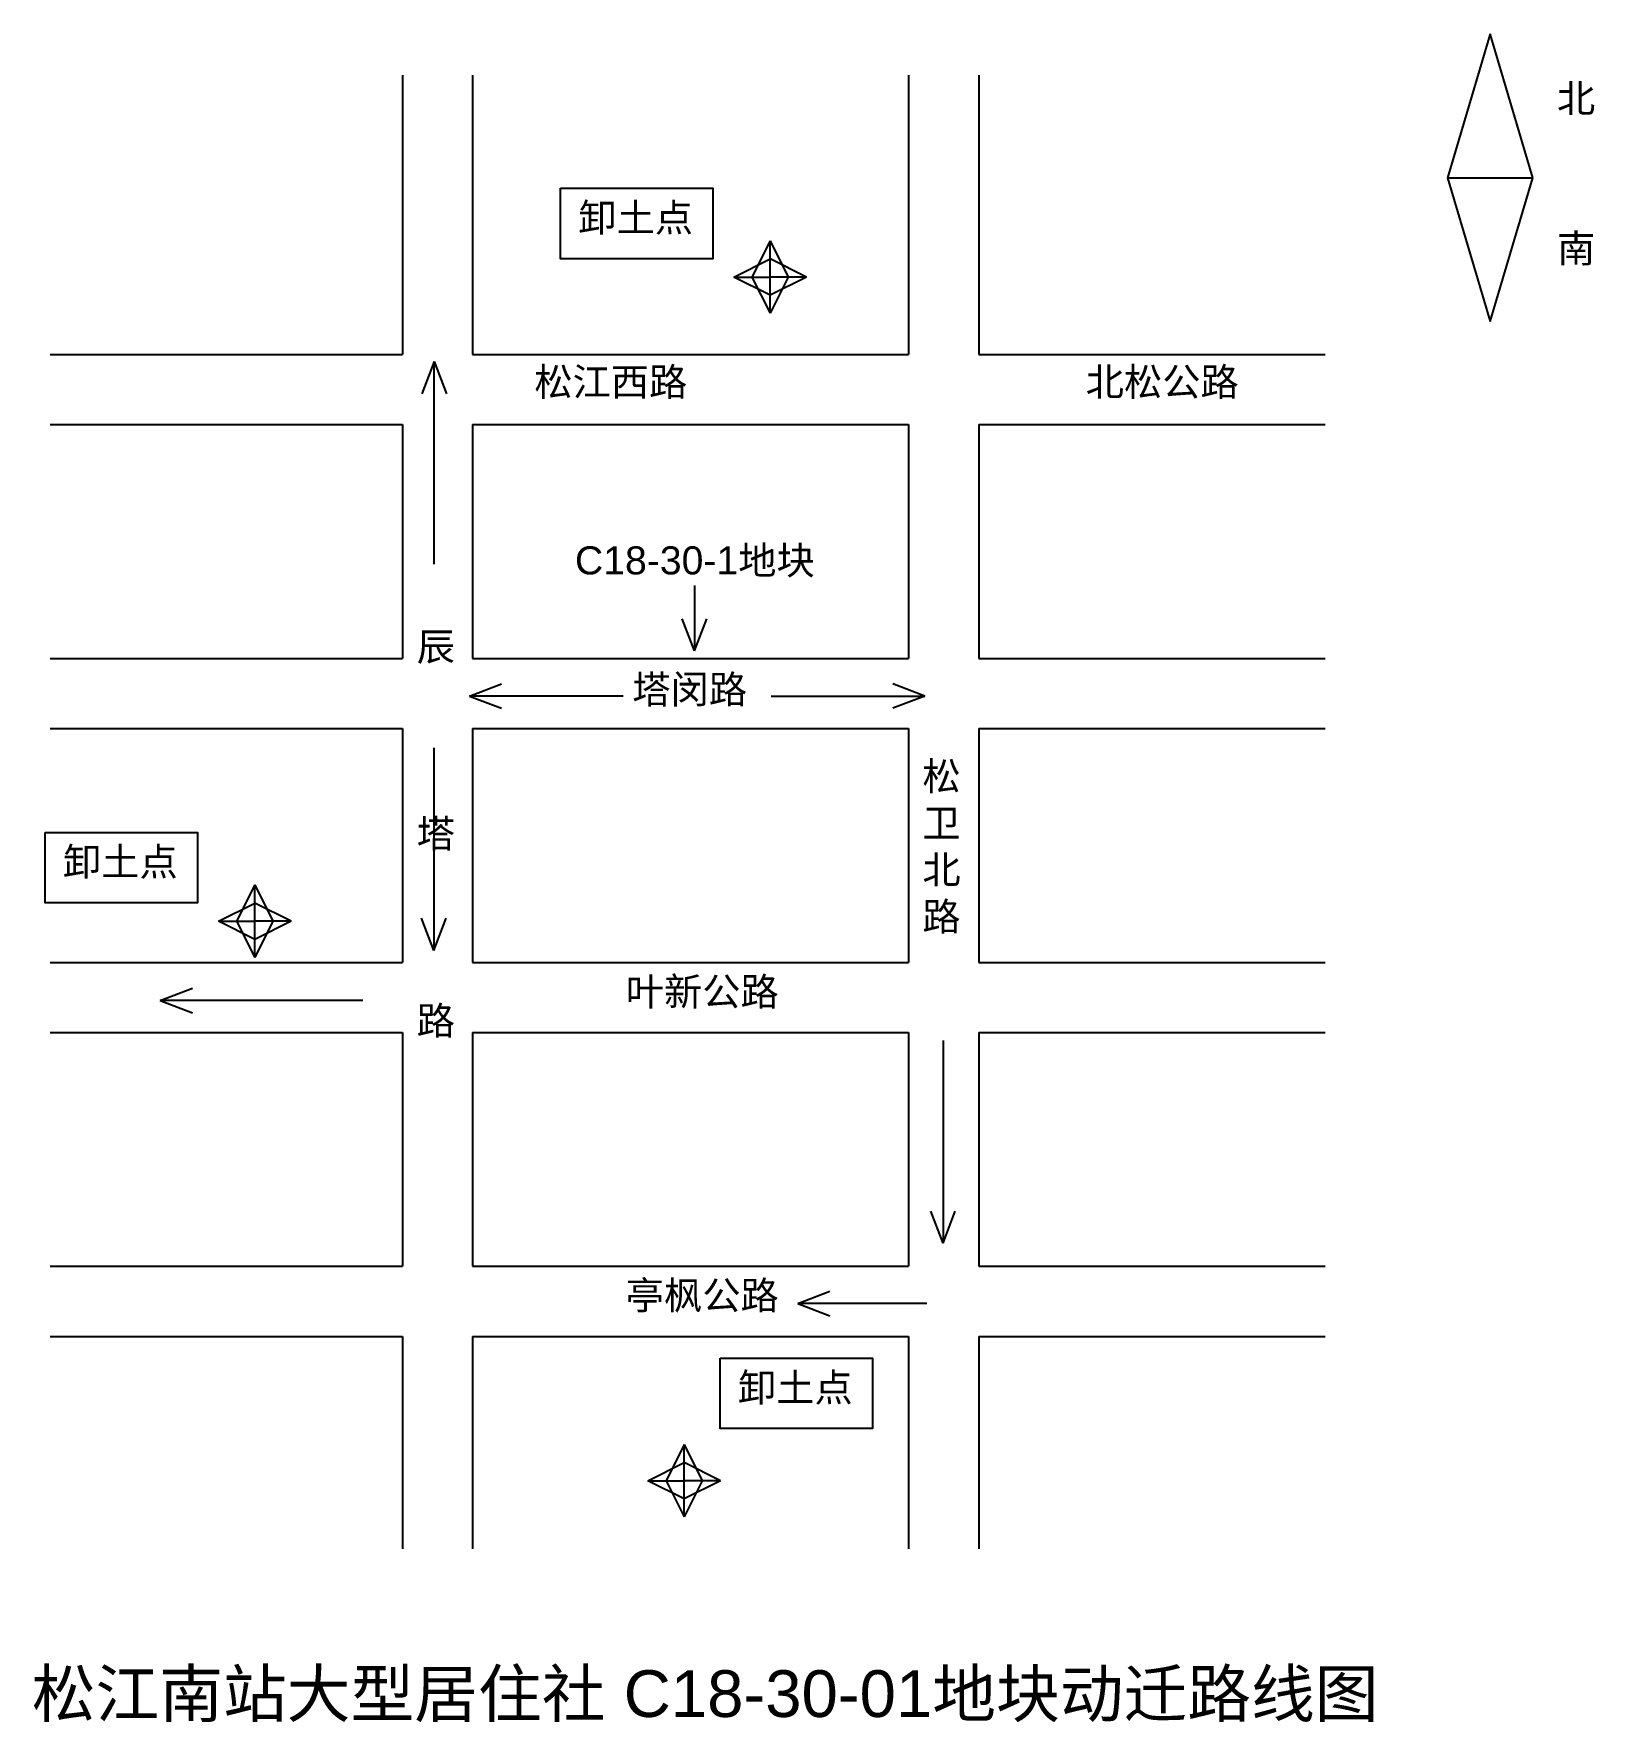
# Model space of a CAD drawing. Header units: millimetres. Extents: x 3632 to 6970, y -706 to 2905.
import ezdxf

# ---------------------------------------------------------------- set-up
doc = ezdxf.new("R2010")
doc.units = ezdxf.units.MM
doc.styles.get("Standard").update_dxf_attribs({"font": 'arial.ttf', "height": 60})

# ---------------------------------------------------------------- blocks, each defined once
blk = doc.blocks.new('1')
at = {"color": 1}
for p, q in [((5576.9, 2165.4), (5576.9, 1732)), ((5576.9, 1732), (5550.7, 1800.7)), ((5576.9, 1732), (5603.1, 1800.7))]:
    blk.add_line(p, q, dxfattribs=at)
blk = doc.blocks.new('2')
for p, q in [((4932.8, -235.1), (4884.3, -332)), ((4932.8, -332), (4932.8, -235.1)), ((4932.8, -235.1), (4981.3, -332)), ((4835.9, -332), (4932.8, -283.5)), ((5029.8, -332), (4932.8, -283.5)), ((4835.9, -332), (4932.8, -332)), ((4932.8, -380.5), (4835.9, -332)), ((4884.3, -332), (4932.8, -428.9)), ((4932.8, -428.9), (4932.8, -332)), ((5029.8, -332), (4932.8, -332)), ((4981.3, -332), (4932.8, -428.9)), ((5029.8, -332), (4932.8, -380.5))]:
    blk.add_line(p, q)
blk = doc.blocks.new('3')
at = {"color": 1}
for p, q in [((4563.9, 1488.5), (4632.5, 1514.8)), ((4892.8, 1488.5), (4563.9, 1488.5)), ((4563.9, 1488.5), (4632.5, 1462.3))]:
    blk.add_line(p, q, dxfattribs=at)

msp = doc.modelspace()

# ---------------------------------------------------------------- linework, layer by layer
for p, q in [((6747.4, 2905), (6655.9, 2597.2)), ((6838.8, 2597.2), (6747.4, 2905)), ((4420.4, 2816.4), (4420.4, 2219)), ((4570.4, 2816.4), (4570.4, 2219)), ((5503.3, 2816.4), (5503.3, 2219)), ((5653.3, 2816.4), (5653.3, 2219)), ((6655.9, 2597.2), (6747.4, 2289.5)), ((6655.9, 2597.2), (6838.8, 2597.2)), ((6747.4, 2289.5), (6838.8, 2597.2)), ((3666.5, 2219), (4420.4, 2219)), ((4570.4, 2219), (5503.3, 2219)), ((5653.3, 2219), (6394.4, 2219)), ((3666.5, 2069), (4420.4, 2069)), ((4420.4, 2069), (4420.4, 1569)), ((4570.4, 2069), (4570.4, 1569)), ((4570.4, 2069), (5503.3, 2069)), ((5503.3, 2069), (5503.3, 1569)), ((5653.3, 2069), (5653.3, 1569)), ((5653.3, 2069), (6394.4, 2069)), ((3666.5, 1569), (4420.4, 1569)), ((4570.4, 1569), (5503.3, 1569)), ((5653.3, 1569), (6394.4, 1569)), ((3666.5, 1419), (4420.4, 1419)), ((4420.4, 1419), (4420.4, 919)), ((4570.4, 1419), (4570.4, 919)), ((4570.4, 1419), (5503.3, 1419)), ((5503.3, 1419), (5503.3, 919)), ((5653.3, 1419), (5653.3, 919)), ((5653.3, 1419), (6394.4, 1419)), ((3666.5, 919), (4420.4, 919)), ((4570.4, 919), (5503.3, 919)), ((5653.3, 919), (6394.4, 919)), ((3666.5, 769), (4420.4, 769)), ((4420.4, 769), (4420.4, 269)), ((4570.4, 769), (4570.4, 269)), ((4570.4, 769), (5503.3, 769)), ((5503.3, 769), (5503.3, 269)), ((5653.3, 769), (5653.3, 269)), ((5653.3, 769), (6394.4, 769)), ((3666.5, 269), (4420.4, 269)), ((4570.4, 269), (5503.3, 269)), ((5653.3, 269), (6394.4, 269)), ((3666.5, 119), (4420.4, 119)), ((4420.4, 119), (4420.4, -335)), ((4570.4, 119), (4570.4, -335)), ((4570.4, 119), (5503.3, 119)), ((5503.3, 119), (5503.3, -335)), ((5653.3, 119), (5653.3, -335)), ((5653.3, 119), (6394.4, 119))]:
    msp.add_line(p, q)
at = {"color": 1}
for p, q in [((5045.4, 1724.7), (5045.4, 1584.9)), ((5045.4, 1584.9), (5019.1, 1653.6)), ((5045.4, 1584.9), (5071.6, 1653.6)), ((5576.9, 751.6), (5576.9, 318.3)), ((5576.9, 318.3), (5550.7, 386.9)), ((5576.9, 318.3), (5603.1, 386.9)), ((5266, 189.2), (5334.6, 215.5)), ((5542.5, 189.2), (5266, 189.2)), ((5266, 189.2), (5334.6, 163))]:
    msp.add_line(p, q, dxfattribs=at)
for points in [[(4758.2, 2574.6), (5084.3, 2574.6), (5084.3, 2423.8), (4758.2, 2423.8)], [(3655.8, 1196.9), (3981.8, 1196.9), (3981.8, 1046.1), (3655.8, 1046.1)], [(5099.8, 72.5), (5425.8, 72.5), (5425.8, -78.3), (5099.8, -78.3)]]:
    msp.add_lwpolyline(points, close=True)

# ---------------------------------------------------------------- block references
at = {"xscale": 0.8, "yscale": 0.8, "zscale": 0.8}
for p in [(1260.7, 2650.2), (158.3, 1272.5), (1076.8, 75.9)]:
    msp.add_blockref('2', p, dxfattribs=at)
at = {"xscale": -1, "rotation": 180}
msp.add_blockref('1', (-1088.6, 3935.9), dxfattribs=at)
for name, p in [('3', (0, 0)), ('1', (-1089.3, -787.5))]:
    msp.add_blockref(name, p)
at = {"xscale": -1}
msp.add_blockref('3', (10101.8, 0), dxfattribs=at)
at = {"rotation": 270}
msp.add_blockref('1', (2170.4, 6414.2), dxfattribs=at)

# ---------------------------------------------------------------- texts
at = {"attachment_point": 1}
for s, width, gutter_width, insert, char_height in [('{\\fSimSun|b0|i0|c134|p2;北}', 102.609, 300, (6890.2, 2796.7), 60), ('{\\fSimSun|b0|i0|c134|p2;卸土点}', 276.627, 300, (4796.6, 2541.7), 60), ('{\\fSimSun|b0|i0|c134|p2;南}', 102.609, 300, (6890.2, 2475.9), 60), ('{\\fSimSun|b0|i0|c134|p2;松江西路}', 590.847, 500, (4702.5, 2190.5), 60), ('{\\fSimSun|b0|i0|c134|p2;北松公路}', 590.847, 500, (5882.1, 2190.5), 60), ('C18-30-1{\\fSimSun|b0|i0|c134|p2;地块}', 664.792, 300, (4789.4, 1808.7), 60), ('{\\fSimSun|b0|i0|c134|p2;塔闵路}', 590.847, 500, (4912.2, 1532.7), 60), ('{\\fSimSun|b0|i0|c134|p2;松卫北路}', 120.693, 400, (5532.7, 1347.1), 60), ('{\\fSimSun|b0|i0|c134|p2;卸土点}', 276.627, 300, (3694.1, 1164.1), 60), ('{\\fSimSun|b0|i0|c134|p2;叶新公路}', 590.847, 500, (4898.1, 886.4), 60), ('{\\fSimSun|b0|i0|c134|p2;亭枫公路}', 590.847, 500, (4898.1, 236.7), 60), ('{\\fSimSun|b0|i0|c134|p2;卸土点}', 276.627, 300, (5138.1, 39.6), 60), ('{\\fSimSun|b0|i0|c134|p2;松江南站大型居住社} C18-30-01{\\fSimSun|b0|i0|c134|p2;地块动迁路线图}', 3243.281, 300, (3627.3, -595), 100)]:
    msp.add_mtext_dynamic_manual_height_columns(s, width=width, gutter_width=gutter_width, heights=[0], dxfattribs=dict(at, insert=insert, char_height=char_height))
at = {"insert": (4450.9, 1624.4), "char_height": 60, "attachment_point": 1, "line_spacing_factor": 4}
msp.add_mtext_dynamic_manual_height_columns('{\\fSimSun|b0|i0|c134|p2;辰塔路}', width=120.693, gutter_width=400, heights=[0], dxfattribs=at)

doc.saveas('drawing.dxf')
